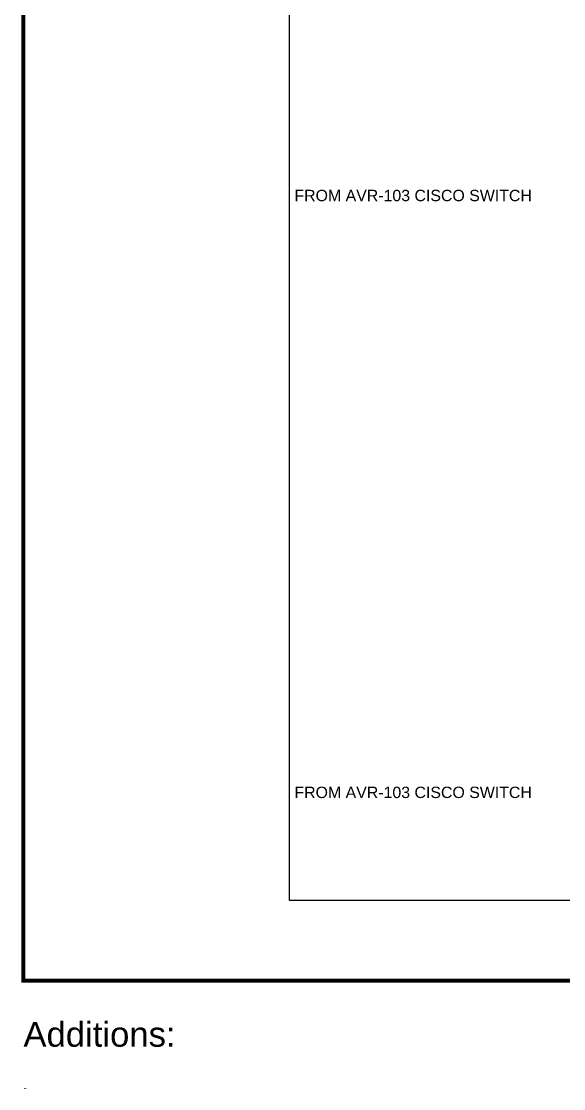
# Model space of a CAD drawing. Header units: millimetres. Extents: x -71336 to -35435, y -26189 to 22712.
# Drawn here: x -41467 to -41276.3, y -5715.7 to -5340.2 of the extents above; entities that cross this region are included whole.
import ezdxf
from ezdxf.enums import TextEntityAlignment as Align

# ---------------------------------------------------------------- set-up
doc = ezdxf.new("R2018")
doc.units = ezdxf.units.MM
doc.layers.add('SC - Text', color=7, linetype='Continuous')
doc.layers.add('SC - Titlesheet - Model', color=250, linetype='Continuous', plot=False)
doc.layers.add('SC - Xlines', color=252, linetype='Continuous', plot=False)
doc.styles.add('ARIAL', font='arial.ttf')
doc.styles.get("Standard").update_dxf_attribs({"font": 'arial.ttf', "height": 35})

# ---------------------------------------------------------------- blocks, each defined once
blk = doc.blocks.new('*U189')
at = {"layer": 'SC - Titlesheet - Model', "color": 6, "ltscale": 5, "const_width": 1}
blk.add_lwpolyline([(-365.5, -287), (365.5, -287), (365.5, 287), (-365.5, 287)], close=True, dxfattribs=at)
at = {"ltscale": 5, "style": 'ARIAL'}
blk.add_text('Additions:', height=6, dxfattribs=at).set_placement((-365.5, -297), align=Align.TOP_LEFT)
at = {"layer": 'SC - Titlesheet - Model', "color": 5, "lineweight": 30, "ltscale": 5, "flags": 104}
blk.add_attdef('ADDITIONS', text='', height=5, dxfattribs=at).set_placement((-365.5, -312), align=Align.TOP_LEFT)
blk.add_attdef('CHANGES', text='', height=5, dxfattribs=at).set_placement((0, -312), align=Align.TOP_CENTER)
blk.add_attdef('OMISSIONS', text='', height=5, dxfattribs=at).set_placement((365.5, -312), align=Align.TOP_RIGHT)

msp = doc.modelspace()

# ---------------------------------------------------------------- linework, layer by layer
at = {"layer": 'SC - Xlines', "ltscale": 5, "transparency": 33554687}
msp.add_lwpolyline([(-41372.782, -4973.253), (-40510.508, -4973.253), (-40510.508, -5649.498), (-41372.782, -5649.498)], close=True, dxfattribs=at)

# ---------------------------------------------------------------- block references
ref = msp.add_blockref('*U189', (-40934.945, -5260.478), dxfattribs=dict(xscale=1.453726663415115, yscale=1.453726663415115, zscale=1.453726663415115))
lines = msp.add_mtext('-', dxfattribs={"layer": 'SC - Titlesheet - Model', "color": 5, "ltscale": 5, "insert": (-41466.283, -5714.041), "char_height": 2.5, "attachment_point": 1})
ref.add_attrib('ADDITIONS', '', (-41466.283, -5714.041), dxfattribs={"flags": 104}).embed_mtext(lines)

# ---------------------------------------------------------------- texts
at = {"layer": 'SC - Text', "char_height": 4, "width": 112.13429, "attachment_point": 4}
for insert in [(-41371.001, -5401.499), (-41371.001, -5611.499)]:
    msp.add_mtext('FROM AVR-103 CISCO SWITCH', dxfattribs=dict(at, insert=insert))

doc.saveas('drawing.dxf')
